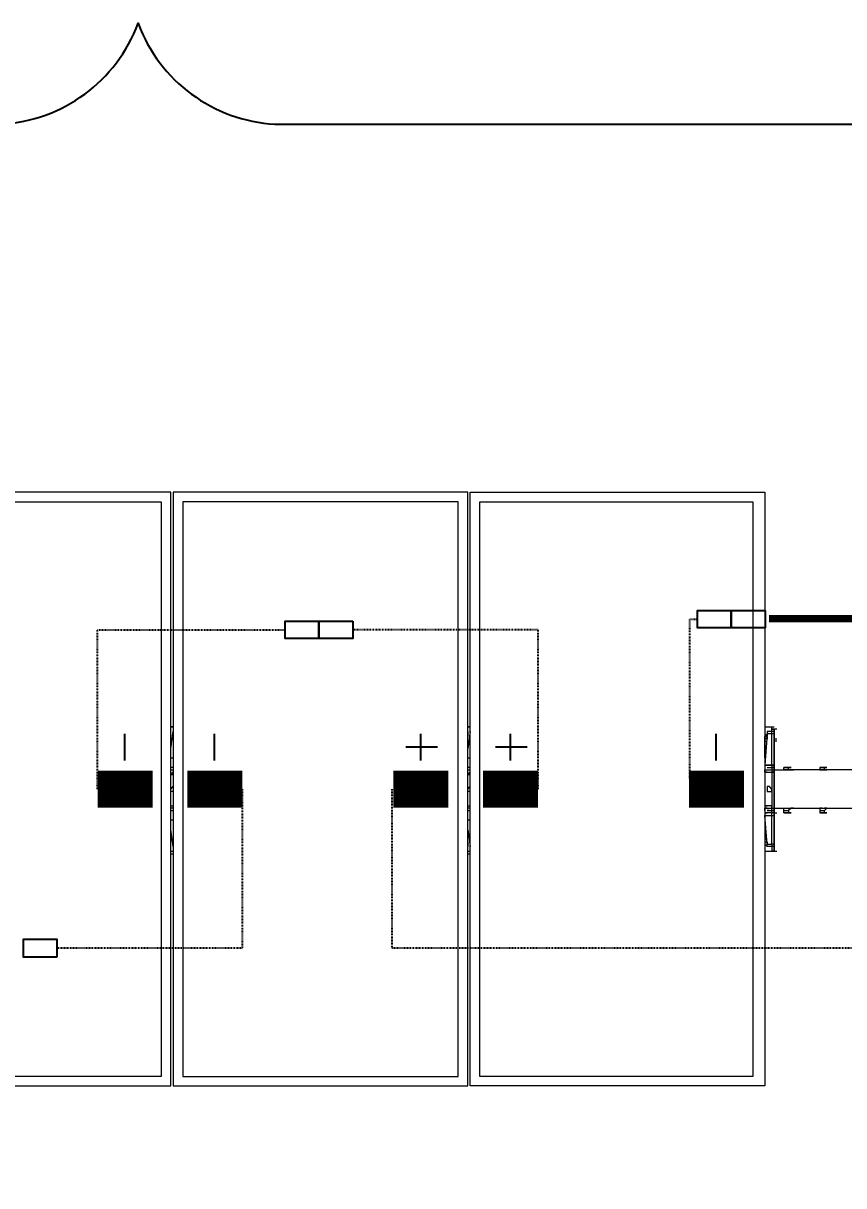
# Model space of a CAD drawing. Header units: feet. Extents: x -13743 to 68376, y -48 to 67763.
# Drawn here: x 3915 to 4026, y 4919.7 to 5076.9 of the extents above; entities that cross this region are included whole.
import ezdxf
from ezdxf import colors
from ezdxf.entities.mleader import LeaderData, LeaderLine
from ezdxf.math import Vec2, Vec3

# ---------------------------------------------------------------- set-up
doc = ezdxf.new("R2010")
doc.units = ezdxf.units.FT
doc.header["$MEASUREMENT"] = 0
doc.linetypes.add('HIDDEN', pattern=[0.375, 0.25, -0.125])
for name, color, linetype in [('E-HARN-COMP', 8, 'Continuous'), ('E-TRNK-CABL-NEG', 6, 'HIDDEN'), ('E-TRUNK-CABLE-POS', 6, 'HIDDEN'), ('G-ANNO-TEXT', 1, 'Continuous'), ('Polarity-Text', 7, 'Continuous')]:
    doc.layers.add(name, color=color, linetype=linetype)
doc.styles.add('NEI-A', font='arial.ttf')

# ---------------------------------------------------------------- blocks, each defined once
blk = doc.blocks.new('A$C47dfd34d')
at = {"lineweight": 5}
for points in [[(9.18463, 0.41332), (9.18463, 0), (9.38962, 0), (9.38962, 0.41332)], [(9.59628, 0.41332), (9.39128, 0.41332), (9.39128, 0), (9.59628, 0)], [(9.59794, 0), (9.59794, 0.41332), (9.80293, 0.41332), (9.80293, 0)], [(9.38295, 0.40665), (9.38295, 0.00667), (9.19296, 0.00667), (9.19296, 0.40665)], [(9.39795, 0.00667), (9.58961, 0.00667), (9.58961, 0.40665), (9.39795, 0.40665)], [(9.60461, 0.00667), (9.60461, 0.40665), (9.7946, 0.40665), (9.7946, 0.00667)], [(9.39128, 0.24999), (9.38962, 0.24999)], [(9.59794, 0.24999), (9.59628, 0.24999)], [(9.8096, 0.22166), (9.80793, 0.22166)], [(9.81793, 0.21999), (9.81627, 0.21999)], [(9.84293, 0.21999), (9.84127, 0.21999)], [(9.8446, 0.21999), (9.84627, 0.21999)], [(9.80627, 0.20499), (9.80793, 0.20499), (9.80793, 0.20666), (9.80627, 0.20832), (9.8046, 0.20832), (9.8046, 0.20666), (9.8046, 0.20499)], [(9.8046, 0.19333), (9.80293, 0.19333)], [(9.8096, 0.19166), (9.8096, 0.19333), (9.8096, 0.18999)], [(9.8046, 0.17166), (9.80293, 0.17166)], [(9.8096, 0.17166), (9.8096, 0.17333)]]:
    blk.add_lwpolyline(points, close=True, dxfattribs=at)
for points in [[(9.38962, 0.23499), (9.39128, 0.24666), (9.39128, 0.24332)], [(9.59628, 0.24666), (9.59628, 0.24332)], [(9.59794, 0.24666), (9.59628, 0.23499)], [(9.80293, 0.24999), (9.80793, 0.24999)], [(9.8096, 0.24499), (9.80793, 0.24499), (9.8046, 0.24499), (9.80293, 0.22332), (9.80793, 0.22332), (9.8096, 0.22332), (9.80793, 0.22332), (9.80793, 0.24499), (9.80793, 0.24666), (9.8046, 0.24666), (9.8046, 0.24499), (9.80293, 0.24332), (9.8046, 0.24332), (9.8046, 0.24166), (9.80293, 0.24166)], [(9.80293, 0.22832), (9.80293, 0.24332), (9.80293, 0.24166), (9.80293, 0.23999), (9.8046, 0.23999)], [(9.8096, 0.24666), (9.80793, 0.24666), (9.80793, 0.24999), (9.8096, 0.24999)], [(9.81127, 0.24832), (9.8096, 0.24832), (9.80793, 0.24832), (9.8096, 0.24832)], [(9.8096, 0.24832), (9.8096, 0.24166), (9.8096, 0.24832)], [(9.80293, 0.23499), (9.80293, 0.23999)], [(9.81127, 0.23999), (9.8096, 0.23999), (9.8096, 0.24166), (9.81127, 0.24166)], [(9.8096, 0.24166), (9.8096, 0.23999)], [(9.8096, 0.22166), (9.8096, 0.23999), (9.8096, 0.22166)], [(9.38962, 0.22832), (9.39128, 0.22832)], [(9.59628, 0.22832), (9.59794, 0.22832)], [(9.39128, 0.22166), (9.38962, 0.22166)], [(9.38962, 0.21999), (9.39128, 0.21999)], [(9.59794, 0.22166), (9.59628, 0.22166)], [(9.59628, 0.21999), (9.59794, 0.21999)], [(9.80793, 0.22332), (9.80293, 0.22332), (9.8046, 0.22332), (9.80293, 0.22332), (9.80293, 0.21999)], [(9.80293, 0.21832), (9.8046, 0.21832), (9.80293, 0.21832), (9.8046, 0.21832), (9.80293, 0.21832), (9.80293, 0.21999), (9.80793, 0.21999), (9.8096, 0.21999), (9.81627, 0.21999), (9.81627, 0.22166), (9.81793, 0.22166)], [(9.8046, 0.22166), (9.80793, 0.22166)], [(9.8046, 0.21999), (9.80627, 0.21999)], [(9.8096, 0.22332), (9.80793, 0.22332), (9.80793, 0.22166), (9.80793, 0.21832), (9.8096, 0.21832), (9.80793, 0.21832), (9.8096, 0.21832)], [(9.80793, 0.21999), (9.80793, 0.21832)], [(9.8096, 0.22166), (9.8096, 0.21999), (9.8096, 0.22166)], [(9.8096, 0.19333), (9.8096, 0.21999), (9.8096, 0.19333)], [(9.84293, 0.22166), (9.84127, 0.22166), (9.84127, 0.21999), (9.82127, 0.21999), (9.81627, 0.21999), (9.8196, 0.21999), (9.82127, 0.21999), (9.82293, 0.21999)], [(9.8196, 0.21999), (9.8196, 0.22166), (9.82127, 0.22166), (9.8196, 0.22166), (9.81793, 0.22166), (9.8196, 0.22166), (9.81627, 0.22166), (9.8196, 0.22166), (9.82127, 0.22166)], [(9.82127, 0.21999), (9.81627, 0.21999)], [(9.84293, 0.19333), (9.84127, 0.19333), (9.84127, 0.19166), (9.8446, 0.19166), (9.84627, 0.19333), (9.8446, 0.19333), (9.88126, 0.19333), (9.88126, 0.21999), (9.8446, 0.21999), (9.8446, 0.22166), (9.84293, 0.22166), (9.8446, 0.22166), (9.84127, 0.22166), (9.8446, 0.22166), (9.84627, 0.22166), (9.8446, 0.22166), (9.84627, 0.22166)], [(9.8446, 0.21999), (9.84127, 0.21999), (9.8446, 0.21999)], [(9.84627, 0.21999), (9.84127, 0.21999)], [(9.39128, 0.21666), (9.38962, 0.21666), (9.39128, 0.21832)], [(9.59794, 0.21666), (9.59628, 0.21666), (9.59794, 0.21832)], [(9.8046, 0.21832), (9.80293, 0.21832), (9.80793, 0.21832), (9.8096, 0.21832), (9.80793, 0.21832), (9.80793, 0.19499), (9.80293, 0.19499)], [(9.38962, 0.20666), (9.39128, 0.20832)], [(9.39128, 0.20499), (9.38962, 0.20499)], [(9.59628, 0.20666), (9.59794, 0.20832)], [(9.59794, 0.20499), (9.59628, 0.20499)], [(9.38962, 0.19499), (9.39128, 0.19499)], [(9.59628, 0.19499), (9.59794, 0.19499)], [(9.8046, 0.19499), (9.80293, 0.19499), (9.8046, 0.19499), (9.80293, 0.19499), (9.80293, 0.19333), (9.80793, 0.19333), (9.8096, 0.19333)], [(9.80627, 0.19166), (9.8046, 0.19166), (9.80793, 0.19166), (9.80793, 0.19333), (9.80793, 0.19499), (9.80793, 0.19333), (9.8096, 0.19333), (9.81627, 0.19333), (9.82127, 0.19333), (9.84127, 0.19333), (9.8446, 0.19333)], [(9.39128, 0.19333), (9.38962, 0.19333)], [(9.38962, 0.19166), (9.39128, 0.19166)], [(9.59794, 0.19333), (9.59628, 0.19333)], [(9.59628, 0.19166), (9.59794, 0.19166)], [(9.80293, 0.19166), (9.80293, 0.19333), (9.80293, 0.18999), (9.8046, 0.18999)], [(9.80293, 0.17833), (9.80293, 0.17333), (9.80293, 0.17166), (9.80293, 0.16999), (9.8046, 0.16999), (9.8046, 0.16833), (9.80293, 0.18833), (9.80793, 0.18833), (9.80793, 0.18999), (9.80293, 0.18999), (9.80293, 0.18833)], [(9.8046, 0.16666), (9.8046, 0.16833), (9.80793, 0.16833), (9.80793, 0.18833), (9.8096, 0.18833), (9.8096, 0.18999), (9.81127, 0.18999)], [(9.8096, 0.18999), (9.80793, 0.18999), (9.80793, 0.19166), (9.8096, 0.19166), (9.80793, 0.19166), (9.80793, 0.19333)], [(9.8096, 0.18999), (9.8096, 0.17333), (9.8096, 0.18999)], [(9.82293, 0.19333), (9.82127, 0.19333), (9.8196, 0.19166), (9.8196, 0.18999), (9.82127, 0.18999), (9.8196, 0.18999), (9.81793, 0.18999), (9.81627, 0.18999), (9.81627, 0.19166), (9.81627, 0.19333), (9.81793, 0.19333)], [(9.81627, 0.19333), (9.82127, 0.19333)], [(9.81627, 0.19166), (9.8196, 0.19166)], [(9.8196, 0.18999), (9.81627, 0.18999), (9.8196, 0.18999), (9.81793, 0.18999)], [(9.84127, 0.19333), (9.84627, 0.19333)], [(9.84127, 0.19166), (9.84127, 0.18999), (9.84293, 0.18999), (9.8446, 0.18999), (9.84627, 0.18999), (9.8446, 0.18999), (9.8446, 0.19166)], [(9.8446, 0.18999), (9.84127, 0.18999), (9.8446, 0.18999), (9.84293, 0.18999)], [(9.39128, 0.18499), (9.38962, 0.18499)], [(9.39128, 0.16999), (9.39128, 0.16666), (9.38962, 0.17833)], [(9.59794, 0.18499), (9.59628, 0.18499)], [(9.59628, 0.17833), (9.59794, 0.16666)], [(9.80293, 0.18499), (9.80293, 0.16999)], [(9.59628, 0.16999), (9.59628, 0.16666)], [(9.8096, 0.16333), (9.8096, 0.17166), (9.8096, 0.16333)], [(9.38962, 0.16333), (9.39128, 0.16333)], [(9.39128, 0.16666), (9.39128, 0.16666)], [(9.59628, 0.16666), (9.59628, 0.16666)], [(9.59628, 0.16333), (9.59794, 0.16333)], [(9.8096, 0.16833), (9.80793, 0.16833), (9.80793, 0.16666), (9.8046, 0.16666), (9.80293, 0.16833)], [(9.80293, 0.16333), (9.80793, 0.16333)], [(9.8096, 0.16666), (9.80793, 0.16666), (9.80793, 0.16333), (9.8096, 0.16333), (9.80793, 0.16333), (9.8096, 0.16333), (9.81127, 0.16333)], [(9.38962, 0.16166), (9.39128, 0.16166)], [(9.59628, 0.16166), (9.59794, 0.16166)]]:
    blk.add_lwpolyline(points, dxfattribs=at)

msp = doc.modelspace()

# ---------------------------------------------------------------- linework, layer by layer
at = {"layer": 'E-HARN-COMP'}
for points in [[(4010.74, 4997.45), (4010.74, 4995.13), (4006.18, 4995.13), (4006.18, 4997.45)], [(4015.31, 4997.45), (4015.31, 4995.13), (4010.74, 4995.13), (4010.74, 4997.45)], [(3954.99, 4996.02), (3954.99, 4993.69), (3950.42, 4993.69), (3950.42, 4996.02)], [(3959.55, 4996.02), (3959.55, 4993.69), (3954.99, 4993.69), (3954.99, 4996.02)], [(3919.56, 4950.62), (3919.56, 4952.95), (3914.99, 4952.95), (3914.99, 4950.62)]]:
    msp.add_lwpolyline(points, close=True, dxfattribs=at)
at = {"layer": 'E-HARN-COMP', "const_width": 5}
for points in [[(3925.04, 4973.32), (3932.49, 4973.32)], [(3944.63, 4973.32), (3937.17, 4973.32)], [(3965.03, 4973.32), (3972.49, 4973.32)], [(3984.63, 4973.32), (3977.17, 4973.32)], [(4005.03, 4973.32), (4012.49, 4973.32)]]:
    msp.add_lwpolyline(points, dxfattribs=at)
at = {"layer": 'E-TRNK-CABL-NEG', "ltscale": 0.1}
for points in [[(4005.15, 4974.76), (4005.15, 4996.29), (4006.16, 4996.29)], [(3925.04, 4973.32), (3925.04, 4994.85), (3950.42, 4994.85)], [(3944.62, 4973.32), (3944.62, 4951.78), (3919.55, 4951.78)]]:
    msp.add_lwpolyline(points, dxfattribs=at)
at = {"layer": 'E-TRNK-CABL-NEG', "color": 7, "linetype": 'Continuous', "ltscale": 0.1, "const_width": 1}
msp.add_lwpolyline([(4015.86, 4996.38), (4062.65, 4996.38)], dxfattribs=at)
at = {"layer": 'E-TRUNK-CABLE-POS', "ltscale": 0.1}
for points in [[(3984.62, 4973.32), (3984.62, 4994.85), (3959.55, 4994.85)], [(4060.23, 4951.78), (3964.9, 4951.78), (3964.9, 4973.32)]]:
    msp.add_lwpolyline(points, dxfattribs=at)
at = {"layer": 'G-ANNO-TEXT', "flags": 128}
msp.add_lwpolyline([(3388.56, 5049.61, -0.298343), (3407.07, 5063.25), (3912.02, 5063.25, 0.298343), (3930.53, 5076.9, 0.298343), (3949.03, 5063.25), (4613.34, 5063.25, -0.298343), (4631.84, 5049.61)], format="xyb", dxfattribs=at)
at = {"layer": 'Polarity-Text'}
for p, q in [((3928.69, 4980.78), (3928.69, 4977.16)), ((3940.82, 4980.78), (3940.82, 4977.16)), ((3968.72, 4980.78), (3968.72, 4977.16)), ((3980.86, 4980.78), (3980.86, 4977.16)), ((4008.68, 4980.78), (4008.68, 4977.16)), ((3971, 4978.97), (3966.72, 4978.97)), ((3983.14, 4978.97), (3978.86, 4978.97))]:
    msp.add_line(p, q, dxfattribs=at)

# ---------------------------------------------------------------- block references
at = {"xscale": 194.318304, "yscale": 194.318304, "zscale": 194.318304}
msp.add_blockref('A$C47dfd34d', (2110.38, 4933.16), dxfattribs=at)

# ---------------------------------------------------------------- leaders
at = {"layer": 'G-ANNO-TEXT'}
ml = msp.add_multileader_mtext('Standard', dxfattribs=at)
ml.set_content('(-) SHORT BLA HARNESS ', color=256, style='NEI-A')
ml.set_leader_properties()
ml.build(insert=Vec2(0, 0))
ml.multileader.update_dxf_attribs({"dogleg_length": 0.36, "arrow_head_size": 22.51})
ctx = ml.context
ctx.base_point, ctx.char_height, ctx.arrow_head_size, ctx.landing_gap_size, ctx.plane_origin, ctx.plane_x_axis, ctx.plane_y_axis = Vec3(3935.31, 4795.44, -22.9), 20, 22.51, 23.05, Vec3(-1641.47, -2644.68, -22.9), Vec3(0, -1), Vec3(1, 0)
notes = []
notes.append((ctx, [(0, (1, 1, 0), (3935.31, 4841.54, -22.9), (0, -1), 46.1, [(1, [(4040.62, 4923.59, -22.9)], 0, [])])]))
ctx.mtext.insert, ctx.mtext.text_direction, ctx.mtext.rotation, ctx.mtext.width, ctx.mtext.flow_direction = Vec3(3948.25, 4772.39, -22.9), Vec3(0, -1), 4.712389, 451.5779, 5
ctx.mtext.has_bg_fill, ctx.mtext.bg_color, ctx.mtext.bg_scale_factor, ctx.mtext.bg_transparency, ctx.mtext.use_window_bg_color = 1, -1073741824, 1.5, 0, 1
for ctx, leaders in notes:
    for number, flags, end, landing, length, lines in leaders:
        leader = LeaderData()
        leader.index, (leader.has_last_leader_line, leader.has_dogleg_vector, leader.attachment_direction) = number, flags
        leader.last_leader_point, leader.dogleg_vector, leader.dogleg_length = Vec3(end), Vec3(landing), length
        for number, points, colour, breaks in lines:
            line = LeaderLine()
            line.index, line.vertices, line.color, line.breaks = number, Vec3.list(points), colors.encode_raw_color(colour), breaks
            leader.lines.append(line)
        ctx.leaders.append(leader)

doc.saveas('drawing.dxf')
